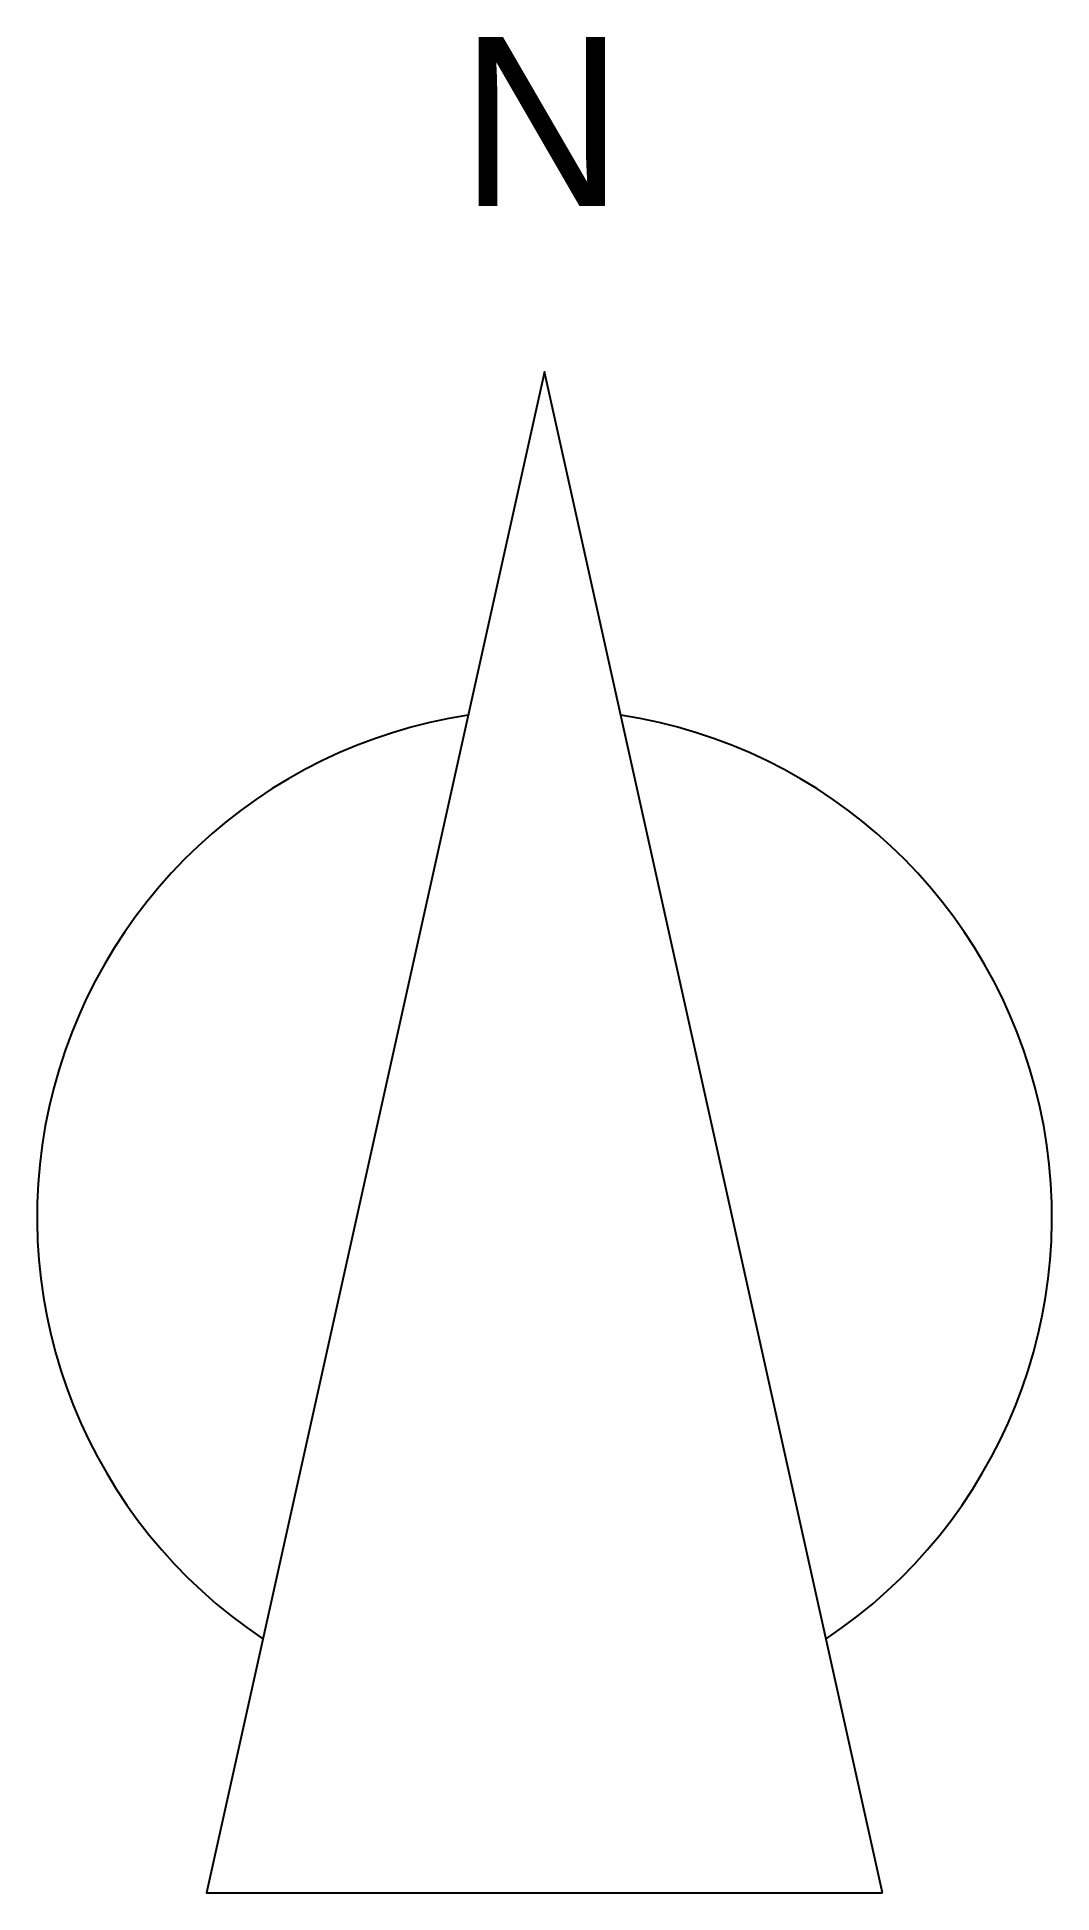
# Model space of a CAD drawing. Extents: x -90 to 90, y -120 to 209.
import ezdxf
from ezdxf.enums import TextEntityAlignment as Align

# ---------------------------------------------------------------- set-up
doc = ezdxf.new("R2010")
doc.units = 0
doc.header["$LTSCALE"] = 25
doc.header["$MEASUREMENT"] = 0
doc.layers.get('0').update_dxf_attribs({"linetype": 'CONTINUOUS'})

msp = doc.modelspace()

# ---------------------------------------------------------------- linework, layer by layer
at = {"color": 0, "linetype": 'ByBlock'}
msp.add_lwpolyline([(60, -120), (0, 150), (-60, -120)], close=True, dxfattribs=at)
for start, end in [(98.6543, 236.2881), (303.7119, 81.3457)]:
    msp.add_arc((0, 0), 90.05, start, end, dxfattribs=at)

# ---------------------------------------------------------------- texts
msp.add_text('N', height=30, dxfattribs=at).set_placement((-0.5, 179.39), align=Align.CENTER)

doc.saveas('drawing.dxf')
